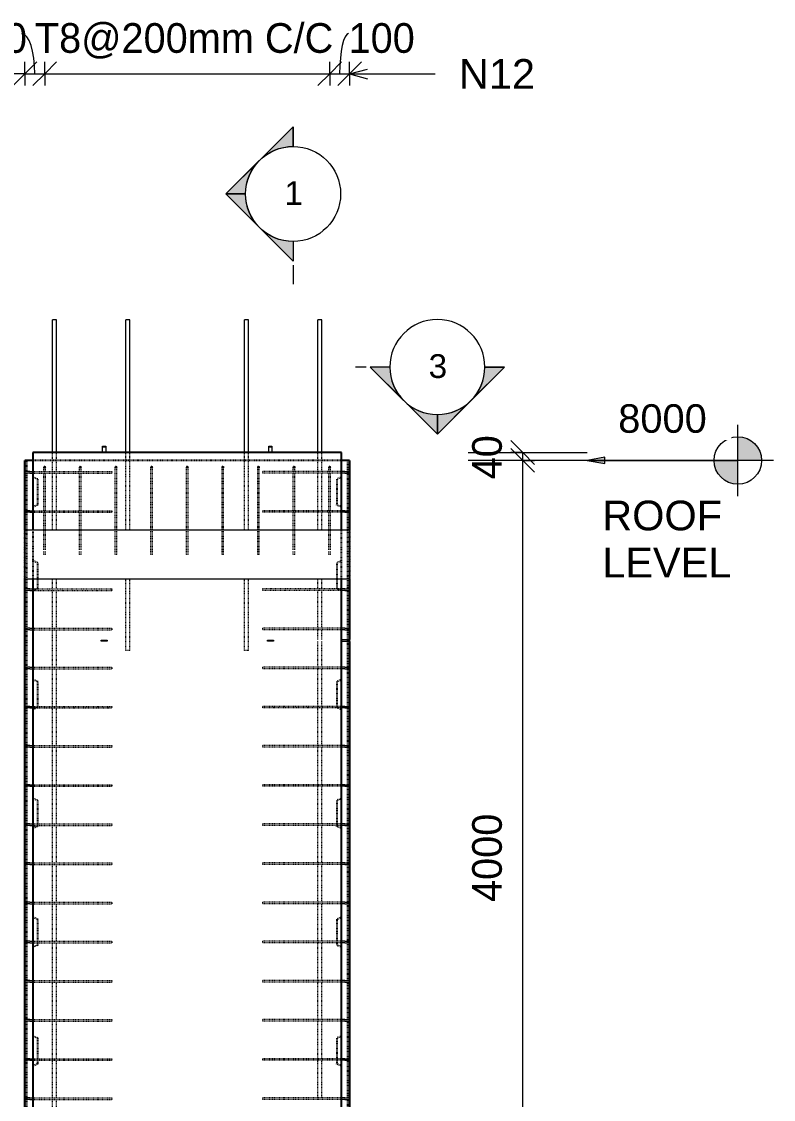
# Model space of a CAD drawing. Header units: millimetres. Extents: x -11071 to 5500, y -2575 to 13230.
# Drawn here: x -5062 to -1264, y 4433 to 9876 of the extents above; entities that cross this region are included whole.
import ezdxf

# ---------------------------------------------------------------- set-up
doc = ezdxf.new("R2010")
doc.units = ezdxf.units.MM
doc.linetypes.add('Dash', pattern=[6.36, 3.18, -3.18])
doc.linetypes.add('Overhead', pattern=[3.97, 2.38, -1.59])
for name, color, linetype, lineweight in [('A-ANNO-DIMS', 211, 'Continuous', 9), ('A-ANNO-DIMS-60', 211, 'Continuous', 9), ('A-DETL-MBND', 5, 'Continuous', 18), ('A-FLOR-OVHD', 1, 'Overhead', 18), ('A-GENM', 13, 'Continuous', 18), ('A-WALL', 113, 'Continuous', 25), ('A-WALL-HDLN', 110, 'Dash', 25), ('G-ANNO-DIMS', 111, 'Continuous', 9), ('G-ANNO-SYMB', 111, 'Continuous', 9), ('G-ANNO-TEXT', 231, 'Continuous', 9), ('S-BEAM', 12, 'Continuous', 18), ('S-RBAR', 171, 'Continuous', 18)]:
    doc.layers.add(name, color=color, linetype=linetype, lineweight=lineweight)
doc.styles.add('Arial', font='arial.ttf', dxfattribs={"height": 120})
doc.styles.add('Arial_1', font='arial.ttf', dxfattribs={"height": 150})
doc.styles.add('Arial_2', font='arial.ttf', dxfattribs={"height": 144})
doc.styles.add('Nirmala UI Semilight', font='NirmalaS.ttf', dxfattribs={"height": 150})
doc.dimstyles.new('Arrow_Filled_-_2_5_NI_UI_1', dxfattribs={"dimscale": 304.8, "dimtxt": 157.104592, "dimasz": 0.393701, "dimexe": 0.19685, "dimexo": 0.0625, "dimgap": 0.19685, "dimtad": 1, "dimdec": 0, "dimzin": 0, "dimdsep": 46, "dimtxsty": 'Nirmala UI Semilight', "dimblk1": 'OBLIQUE', "dimblk2": 'OBLIQUE', "dimsah": 1, "dimcen": 0.09, "dimazin": 0, "dimtfac": 1, "dimtdec": 4, "dimtix": 1, "dimtmove": 0, "dimatfit": 3, "dimfxl": 0.19685, "dimfxlon": 1, "dimtvp": 1, "dimtolj": 1, "dimtzin": 0, "dimarcsym": 2})
doc.dimstyles.new('Arrow_Filled_-_2_5_NI_UI_2', dxfattribs={"dimscale": 304.8, "dimtxt": 157.104592, "dimasz": 0.393701, "dimexe": 0.19685, "dimexo": 0.0625, "dimgap": 0.19685, "dimtad": 1, "dimdec": 0, "dimzin": 0, "dimdsep": 46, "dimtxsty": 'Nirmala UI Semilight', "dimblk1": 'OBLIQUE', "dimblk2": 'OBLIQUE', "dimsah": 1, "dimcen": 0.09, "dimazin": 0, "dimtfac": 1, "dimtdec": 4, "dimtix": 1, "dimtmove": 1, "dimatfit": 3, "dimfxl": 0.19685, "dimfxlon": 1, "dimtvp": 1, "dimtolj": 1, "dimtzin": 0, "dimarcsym": 2})

# ---------------------------------------------------------------- blocks, each defined once
blk = doc.blocks.new('RR spread anchor face based - RR-SA-7_5-260-1726841-Elevation Front')
at = {"layer": 'A-GENM'}
for p, q in [((-4653.4, 7727.8), (-4653.4, 7732.8)), ((-4653.4, 7732.8), (-4637.4, 7732.8)), ((-4637.4, 7732.8), (-4637.4, 7727.8)), ((-4653.4, 7700), (-4653.4, 7727.8)), ((-4637.4, 7727.8), (-4653.4, 7727.8)), ((-4637.4, 7727.8), (-4637.4, 7700))]:
    blk.add_line(p, q, dxfattribs=at)
blk = doc.blocks.new('RR spread anchor face based - RR-SA-2_5-200-1726821-Elevation Front')
at = {"layer": 'A-GENM'}
for p, q in [((-3445.4, 6755), (-3410.4, 6755)), ((-3410.4, 6755), (-3405.4, 6755)), ((-3410.4, 6745), (-3410.4, 6755)), ((-3405.4, 6755), (-3405.4, 6745)), ((-3410.4, 6745), (-3445.4, 6745)), ((-3405.4, 6745), (-3410.4, 6745))]:
    blk.add_line(p, q, dxfattribs=at)
blk = doc.blocks.new('RR spread anchor face based - RR-SA-1_4-160-1726851-Elevation Front')
at = {"layer": 'A-GENM'}
for p, q in [((-4660.4, 6753), (-4657.9, 6753)), ((-4660.4, 6747), (-4660.4, 6753)), ((-4657.9, 6753), (-4632.9, 6753)), ((-4657.9, 6753), (-4657.9, 6747)), ((-4632.9, 6753), (-4630.4, 6753)), ((-4632.9, 6753), (-4632.9, 6747)), ((-4630.4, 6753), (-4630.4, 6747)), ((-4657.9, 6747), (-4660.4, 6747)), ((-4632.9, 6747), (-4657.9, 6747)), ((-4630.4, 6747), (-4632.9, 6747))]:
    blk.add_line(p, q, dxfattribs=at)
blk = doc.blocks.new('Detail View - M_Section Head - Filled SHOP DWG-1002450-Elevation Front')
at = {"layer": 'G-ANNO-SYMB'}
h = blk.add_hatch(color=256, dxfattribs=at)
edge = h.paths.add_edge_path()
edge.add_line((-3301.2, -388.3), (-3201.8, -388.3))
edge.add_arc((-2961.8, -388.3), 240, 180, 225)
edge.add_line((-3131.5, -558), (-3301.2, -388.3))
h = blk.add_hatch(color=256, dxfattribs=at)
edge = h.paths.add_edge_path()
edge.add_line((-2622.4, -388.3), (-2792.1, -558))
edge.add_arc((-2961.8, -388.3), 240, 315, 360)
edge.add_line((-2721.8, -388.3), (-2622.4, -388.3))
h = blk.add_hatch(color=256, dxfattribs=at)
edge = h.paths.add_edge_path()
edge.add_line((-2961.8, -727.7), (-3131.5, -558))
edge.add_arc((-2961.8, -388.3), 240, 225, 270)
edge.add_line((-2961.8, -628.3), (-2961.8, -727.7))
h = blk.add_hatch(color=256, dxfattribs=at)
edge = h.paths.add_edge_path()
edge.add_line((-2961.8, -727.7), (-2961.8, -628.3))
edge.add_arc((-2961.8, -388.3), 240, 270, 315)
edge.add_line((-2792.1, -558), (-2961.8, -727.7))
for p, q in [((-2961.8, -727.7), (-3301.2, -388.3)), ((-3201.8, -388.3), (-3301.2, -388.3)), ((-3301.2, -388.3), (-3131.5, -558)), ((-3201.8, -388.3), (-3301.2, -388.3)), ((-2961.8, -727.7), (-2622.4, -388.3)), ((-2792.1, -558), (-2622.4, -388.3)), ((-2721.8, -388.3), (-2622.4, -388.3)), ((-2622.4, -388.3), (-2721.8, -388.3)), ((-3131.5, -558), (-2961.8, -727.7)), ((-2961.8, -727.7), (-2792.1, -558)), ((-2961.8, -628.3), (-2961.8, -727.7)), ((-2961.8, -727.7), (-2961.8, -628.3))]:
    blk.add_line(p, q, dxfattribs=at)
for start, end in [(360, 180), (180, 360), (180, 225), (315, 0), (225, 270), (270, 315)]:
    blk.add_arc((-2961.8, -388.3), 240, start, end, dxfattribs=at)
blk = doc.blocks.new('DIMBLOCK9-Elevation Front')
at = {"layer": 'A-ANNO-DIMS-60'}
for p, q in [((-5045.4, 9612.5), (-4985.4, 9672.5)), ((-5045.4, 9612.5), (-5045.4, 9672.5)), ((-4945.4, 9612.5), (-4885.4, 9672.5)), ((-4945.4, 9612.5), (-4945.4, 9672.5)), ((-5045.4, 9612.5), (-5105.4, 9552.5)), ((-5045.4, 9612.5), (-4945.4, 9612.5)), ((-5045.4, 9612.5), (-5045.4, 9552.5)), ((-4945.4, 9612.5), (-5005.4, 9552.5)), ((-4945.4, 9612.5), (-4945.4, 9552.5))]:
    blk.add_line(p, q, dxfattribs=at)
blk.add_ellipse((-5060.8, 9612.5), major_axis=(0, 202.8), ratio=0.322442, start_param=4.712389, end_param=6.283185, dxfattribs=at)
at = {"layer": 'A-ANNO-DIMS-60', "color": 0, "insert": (-5369.3, 9868.2), "char_height": 150, "width": 370.196, "attachment_point": 1, "line_spacing_factor": 1.142579, "style": 'Nirmala UI Semilight'}
blk.add_mtext('100', dxfattribs=at)
blk = doc.blocks.new('_Oblique')
at = {"color": 0, "linetype": 'ByBlock', "lineweight": -2}
blk.add_line((-0.5, -0.5), (0.5, 0.5), dxfattribs=at)
blk = doc.blocks.new('DIMBLOCK10-Elevation Front')
at = {"layer": 'A-ANNO-DIMS-60'}
for p, q in [((-4945.4, 9612.5), (-4885.4, 9672.5)), ((-4945.4, 9612.5), (-4945.4, 9672.5)), ((-3505.4, 9612.5), (-3445.4, 9672.5)), ((-3505.4, 9612.5), (-3505.4, 9672.5)), ((-4945.4, 9612.5), (-5005.4, 9552.5)), ((-4945.4, 9612.5), (-3505.4, 9612.5)), ((-4945.4, 9612.5), (-4945.4, 9552.5)), ((-3505.4, 9612.5), (-3565.4, 9552.5)), ((-3505.4, 9612.5), (-3505.4, 9552.5))]:
    blk.add_line(p, q, dxfattribs=at)
at = {"layer": 'A-ANNO-DIMS-60', "color": 0, "insert": (-4995.2, 9868.2), "char_height": 150, "width": 1847.55, "attachment_point": 1, "line_spacing_factor": 1.142579, "style": 'Nirmala UI Semilight'}
blk.add_mtext('T8@200mm C/C', dxfattribs=at)
blk = doc.blocks.new('DIMBLOCK11-Elevation Front')
at = {"layer": 'A-ANNO-DIMS-60'}
for p, q in [((-3505.4, 9612.5), (-3445.4, 9672.5)), ((-3505.4, 9612.5), (-3505.4, 9672.5)), ((-3405.4, 9612.5), (-3345.4, 9672.5)), ((-3405.4, 9612.5), (-3405.4, 9672.5)), ((-3505.4, 9612.5), (-3565.4, 9552.5)), ((-3505.4, 9612.5), (-3405.4, 9612.5)), ((-3505.4, 9612.5), (-3505.4, 9552.5)), ((-3405.4, 9612.5), (-3465.4, 9552.5)), ((-3405.4, 9612.5), (-3405.4, 9552.5))]:
    blk.add_line(p, q, dxfattribs=at)
blk.add_ellipse((-3410.4, 9612.5), major_axis=(0, 202.8), ratio=0.222107, start_param=0, end_param=1.570796, dxfattribs=at)
at = {"layer": 'A-ANNO-DIMS-60', "color": 0, "insert": (-3410.4, 9868.2), "char_height": 150, "width": 370.196, "attachment_point": 1, "line_spacing_factor": 1.142579, "style": 'Nirmala UI Semilight'}
blk.add_mtext('100', dxfattribs=at)
blk = doc.blocks.new('DIMBLOCK80-Elevation Front')
at = {"layer": 'A-ANNO-DIMS-60'}
for p, q in [((-2530.4, 7660), (-2590.4, 7720)), ((-2530.4, 7660), (-2590.4, 7660)), ((-2530.4, 3660), (-2530.4, 7660)), ((-2530.4, 7660), (-2470.4, 7600)), ((-2530.4, 7660), (-2470.4, 7660)), ((-2530.4, 3660), (-2590.4, 3720)), ((-2530.4, 3660), (-2590.4, 3660)), ((-2530.4, 3660), (-2470.4, 3600)), ((-2530.4, 3660), (-2470.4, 3660))]:
    blk.add_line(p, q, dxfattribs=at)
at = {"layer": 'A-ANNO-DIMS-60', "color": 0, "insert": (-2786.1, 5430.1), "char_height": 150, "width": 551.866, "attachment_point": 1, "rotation": 90, "line_spacing_factor": 1.142579, "style": 'Nirmala UI Semilight'}
blk.add_mtext('4000', dxfattribs=at)
blk = doc.blocks.new('DIMBLOCK81-Elevation Front')
at = {"layer": 'A-ANNO-DIMS-60'}
for p, q in [((-2530.4, 7700), (-2590.4, 7760)), ((-2530.4, 7660), (-2590.4, 7720)), ((-2530.4, 7700), (-2590.4, 7700)), ((-2530.4, 7660), (-2530.4, 7700)), ((-2530.4, 7700), (-2470.4, 7640)), ((-2530.4, 7700), (-2470.4, 7700)), ((-2530.4, 7660), (-2590.4, 7660)), ((-2530.4, 7660), (-2470.4, 7600)), ((-2530.4, 7660), (-2470.4, 7660))]:
    blk.add_line(p, q, dxfattribs=at)
at = {"layer": 'A-ANNO-DIMS-60', "color": 0, "insert": (-2786.1, 7564.3), "char_height": 150, "width": 277.647, "attachment_point": 1, "rotation": 90, "line_spacing_factor": 1.142579, "style": 'Nirmala UI Semilight'}
blk.add_mtext('40', dxfattribs=at)
blk = doc.blocks.new('Spot Elevations - M_Spot Elevation - Target Filled-10609-Elevation Front')
at = {"layer": 'G-ANNO-DIMS'}
h = blk.add_hatch(color=256, dxfattribs=at)
edge = h.paths.add_edge_path()
edge.add_line((-1443.8, 7660), (-1323.8, 7660))
edge.add_arc((-1443.8, 7660), 120, 0, 90)
edge.add_line((-1443.8, 7780), (-1443.8, 7660))
h = blk.add_hatch(color=256, dxfattribs=at)
edge = h.paths.add_edge_path()
edge.add_line((-1443.8, 7660), (-1563.8, 7660))
edge.add_arc((-1443.8, 7660), 120, 180, 270)
edge.add_line((-1443.8, 7540), (-1443.8, 7660))
for p, q in [((-1443.8, 7480), (-1443.8, 7840)), ((-1263.8, 7660), (-2283.8, 7660))]:
    blk.add_line(p, q, dxfattribs=at)
blk.add_circle((-1443.8, 7660), 120, dxfattribs=at)

msp = doc.modelspace()

# ---------------------------------------------------------------- hatches: boundary and pattern name
at = {"layer": 'G-ANNO-DIMS'}
msp.add_hatch(color=256, dxfattribs=at).paths.add_polyline_path([(-2205.4, 7660), (-2115.4, 7644.1), (-2115.4, 7675.9)])
at = {"layer": 'S-RBAR'}
for points in [[(-4945.4, 7622), (-4941.4, 7626), (-4945.4, 7630), (-4949.4, 7626)], [(-4765.4, 7622), (-4761.4, 7626), (-4765.4, 7630), (-4769.4, 7626)], [(-4585.4, 7622), (-4581.4, 7626), (-4585.4, 7630), (-4589.4, 7626)], [(-4405.4, 7622), (-4401.4, 7626), (-4405.4, 7630), (-4409.4, 7626)], [(-4225.4, 7622), (-4221.4, 7626), (-4225.4, 7630), (-4229.4, 7626)], [(-4045.4, 7622), (-4041.4, 7626), (-4045.4, 7630), (-4049.4, 7626)], [(-3865.4, 7622), (-3861.4, 7626), (-3865.4, 7630), (-3869.4, 7626)], [(-3685.4, 7622), (-3681.4, 7626), (-3685.4, 7630), (-3689.4, 7626)], [(-3505.4, 7622), (-3501.4, 7626), (-3505.4, 7630), (-3509.4, 7626)]]:
    msp.add_hatch(color=256, dxfattribs=at).paths.add_polyline_path(points)
h = msp.add_hatch(color=256, dxfattribs=at)
edge = h.paths.add_edge_path()
edge.add_arc((-4945.4, 7626), 4, 0, 360)
h = msp.add_hatch(color=256, dxfattribs=at)
edge = h.paths.add_edge_path()
edge.add_arc((-4765.4, 7626), 4, 0, 360)
h = msp.add_hatch(color=256, dxfattribs=at)
edge = h.paths.add_edge_path()
edge.add_arc((-4585.4, 7626), 4, 0, 360)
h = msp.add_hatch(color=256, dxfattribs=at)
edge = h.paths.add_edge_path()
edge.add_arc((-4405.4, 7626), 4, 0, 360)
h = msp.add_hatch(color=256, dxfattribs=at)
edge = h.paths.add_edge_path()
edge.add_arc((-4225.4, 7626), 4, 0, 360)
h = msp.add_hatch(color=256, dxfattribs=at)
edge = h.paths.add_edge_path()
edge.add_arc((-4045.4, 7626), 4, 0, 360)
h = msp.add_hatch(color=256, dxfattribs=at)
edge = h.paths.add_edge_path()
edge.add_arc((-3865.4, 7626), 4, 0, 360)
h = msp.add_hatch(color=256, dxfattribs=at)
edge = h.paths.add_edge_path()
edge.add_arc((-3685.4, 7626), 4, 0, 360)
h = msp.add_hatch(color=256, dxfattribs=at)
edge = h.paths.add_edge_path()
edge.add_arc((-3505.4, 7626), 4, 0, 360)

# ---------------------------------------------------------------- linework, layer by layer
at = {"layer": 'A-DETL-MBND'}
msp.add_line((-5045.4, 9612.5), (-6013.4, 9612.5), dxfattribs=at)
at = {"layer": 'A-FLOR-OVHD'}
for p, q in [((-2805.4, 7700), (-2205.4, 7700)), ((-2205.4, 7660), (-2805.4, 7660))]:
    msp.add_line(p, q, dxfattribs=at)
at = {"layer": 'A-WALL'}
for p, q in [((-5005.4, 7700), (-5005.4, 7310)), ((-3445.4, 7700), (-5005.4, 7700)), ((-3445.4, 7310), (-3445.4, 7700)), ((-5045.4, 7600.4), (-5045.4, 7660)), ((-5005.4, 7660), (-5045.4, 7660)), ((-3405.4, 7660), (-3445.4, 7660)), ((-3405.4, 7660), (-3405.4, 7600.4)), ((-5045.4, 7402.7), (-5045.4, 7599.6)), ((-3405.4, 7599.6), (-3405.4, 7402.7)), ((-5045.4, 7310), (-5045.4, 7402)), ((-3405.4, 7402), (-3405.4, 7310)), ((-5045.4, 7007.4), (-5045.4, 7060)), ((-5005.4, 7060), (-5005.4, -1395)), ((-3445.4, -1395), (-3445.4, 7060)), ((-3405.4, 7060), (-3405.4, 7007.4)), ((-5045.4, 6809.7), (-5045.4, 7006.6)), ((-3405.4, 7006.6), (-3405.4, 6809.7)), ((-5045.4, 6612), (-5045.4, 6809)), ((-3405.4, 6809), (-3405.4, 6755)), ((-3405.4, 6745), (-3405.4, 6612)), ((-5045.4, 6414.4), (-5045.4, 6611.3)), ((-3405.4, 6611.3), (-3405.4, 6414.4)), ((-5045.4, 6216.7), (-5045.4, 6413.6)), ((-3405.4, 6413.6), (-3405.4, 6216.7)), ((-5045.4, 6019), (-5045.4, 6216)), ((-3405.4, 6216), (-3405.4, 6019)), ((-5045.4, 5821.4), (-5045.4, 6018.3)), ((-3405.4, 6018.3), (-3405.4, 5821.4)), ((-5045.4, 5623.7), (-5045.4, 5820.6)), ((-3405.4, 5820.6), (-3405.4, 5623.7)), ((-5045.4, 5426), (-5045.4, 5623)), ((-3405.4, 5623), (-3405.4, 5426)), ((-5045.4, 5228.4), (-5045.4, 5425.3)), ((-3405.4, 5425.3), (-3405.4, 5228.4)), ((-5045.4, 5030.7), (-5045.4, 5227.6)), ((-3405.4, 5227.6), (-3405.4, 5030.7)), ((-5045.4, 4833), (-5045.4, 5030)), ((-3405.4, 5030), (-3405.4, 4833)), ((-5045.4, 4635.4), (-5045.4, 4832.3)), ((-3405.4, 4832.3), (-3405.4, 4635.4)), ((-5045.4, 4437.7), (-5045.4, 4634.6)), ((-3405.4, 4634.6), (-3405.4, 4437.7)), ((-5045.4, 4240), (-5045.4, 4437)), ((-3405.4, 4437), (-3405.4, 4240))]:
    msp.add_line(p, q, dxfattribs=at)
at = {"layer": 'A-WALL-HDLN'}
for p, q in [((-5035.4, 3690.4), (-5035.4, 7660)), ((-3445.4, 7660), (-5005.4, 7660)), ((-3415.4, 7660), (-3415.4, 3690.4)), ((-4980.4, 7565), (-5005.4, 7575)), ((-3445.4, 7575), (-3470.4, 7565)), ((-4980.4, 7435), (-4980.4, 7565)), ((-3470.4, 7565), (-3470.4, 7435)), ((-4980.4, 7435), (-5005.4, 7425)), ((-3445.4, 7425), (-3470.4, 7435)), ((-5045.4, 7060), (-5045.4, 7310)), ((-5005.4, 7310), (-5005.4, 7060)), ((-3445.4, 7060), (-3445.4, 7310)), ((-3405.4, 7310), (-3405.4, 7060)), ((-4980.4, 7142.5), (-5005.4, 7152.5)), ((-4980.4, 7012.5), (-4980.4, 7142.5)), ((-3445.4, 7152.5), (-3470.4, 7142.5)), ((-3470.4, 7142.5), (-3470.4, 7012.5)), ((-4980.4, 7012.5), (-5005.4, 7002.5)), ((-3445.4, 7002.5), (-3470.4, 7012.5)), ((-4980.4, 6542.5), (-5005.4, 6552.5)), ((-4980.4, 6412.5), (-4980.4, 6542.5)), ((-3445.4, 6552.5), (-3470.4, 6542.5)), ((-3470.4, 6542.5), (-3470.4, 6412.5)), ((-4980.4, 6412.5), (-5005.4, 6402.5)), ((-3445.4, 6402.5), (-3470.4, 6412.5)), ((-4980.4, 5942.5), (-5005.4, 5952.5)), ((-4980.4, 5812.5), (-4980.4, 5942.5)), ((-3445.4, 5952.5), (-3470.4, 5942.5)), ((-3470.4, 5942.5), (-3470.4, 5812.5)), ((-4980.4, 5812.5), (-5005.4, 5802.5)), ((-3445.4, 5802.5), (-3470.4, 5812.5)), ((-4980.4, 5342.5), (-5005.4, 5352.5)), ((-4980.4, 5212.5), (-4980.4, 5342.5)), ((-3445.4, 5352.5), (-3470.4, 5342.5)), ((-3470.4, 5342.5), (-3470.4, 5212.5)), ((-4980.4, 5212.5), (-5005.4, 5202.5)), ((-3445.4, 5202.5), (-3470.4, 5212.5)), ((-4980.4, 4742.5), (-5005.4, 4752.5)), ((-4980.4, 4612.5), (-4980.4, 4742.5)), ((-3445.4, 4752.5), (-3470.4, 4742.5)), ((-3470.4, 4742.5), (-3470.4, 4612.5)), ((-4980.4, 4612.5), (-5005.4, 4602.5)), ((-3445.4, 4602.5), (-3470.4, 4612.5))]:
    msp.add_line(p, q, dxfattribs=at)
at = {"layer": 'G-ANNO-DIMS'}
for p, q in [((-2115.4, 7675.9), (-2205.4, 7660)), ((-2115.4, 7644.1), (-2115.4, 7675.9)), ((-2205.4, 7660), (-2115.4, 7644.1)), ((-2205.4, 7660), (-1823.8, 7660)), ((-1823.8, 7660), (-1443.8, 7660))]:
    msp.add_line(p, q, dxfattribs=at)
at = {"layer": 'G-ANNO-SYMB'}
for p, q in [((-3690.5, 8645.6), (-3690.5, 8550.4)), ((-3321.8, 8131.7), (-3375.6, 8131.7))]:
    msp.add_line(p, q, dxfattribs=at)
at = {"layer": 'G-ANNO-TEXT', "color": 7}
for q in [(-3315.4, 9635.7), (-3315.4, 9587.5), (-2972.8, 9611.6)]:
    msp.add_line((-3405.4, 9611.6), q, dxfattribs=at)
at = {"layer": 'S-BEAM'}
for p, q in [((-5045.5, 7060), (-5045.5, 7310)), ((-5045.5, 7310), (-3405.3, 7310)), ((-3405.3, 7310), (-3405.3, 7060)), ((-3405.3, 7060), (-5045.5, 7060))]:
    msp.add_line(p, q, dxfattribs=at)
at = {"layer": 'S-RBAR'}
for p, q in [((-4885.4, 8370), (-4905.4, 8370)), ((-4905.4, 7700), (-4905.4, 8370)), ((-4885.4, 7700), (-4885.4, 8370)), ((-4515.4, 8370), (-4535.4, 8370)), ((-4535.4, 7700), (-4535.4, 8370)), ((-4515.4, 7700), (-4515.4, 8370)), ((-3915.4, 8370), (-3935.4, 8370)), ((-3935.4, 7700), (-3935.4, 8370)), ((-3915.4, 7700), (-3915.4, 8370)), ((-3545.4, 8370), (-3565.4, 8370)), ((-3565.4, 7700), (-3565.4, 8370)), ((-3545.4, 7700), (-3545.4, 8370)), ((-4945.4, 7630), (-4949.4, 7626)), ((-4949.4, 7626), (-4945.4, 7622)), ((-4941.4, 7626), (-4945.4, 7630)), ((-4945.4, 7622), (-4941.4, 7626)), ((-4765.4, 7630), (-4769.4, 7626)), ((-4769.4, 7626), (-4765.4, 7622)), ((-4761.4, 7626), (-4765.4, 7630)), ((-4765.4, 7622), (-4761.4, 7626)), ((-4585.4, 7630), (-4589.4, 7626)), ((-4589.4, 7626), (-4585.4, 7622)), ((-4581.4, 7626), (-4585.4, 7630)), ((-4585.4, 7622), (-4581.4, 7626)), ((-4405.4, 7630), (-4409.4, 7626)), ((-4409.4, 7626), (-4405.4, 7622)), ((-4401.4, 7626), (-4405.4, 7630)), ((-4405.4, 7622), (-4401.4, 7626)), ((-4225.4, 7630), (-4229.4, 7626)), ((-4229.4, 7626), (-4225.4, 7622)), ((-4221.4, 7626), (-4225.4, 7630)), ((-4225.4, 7622), (-4221.4, 7626)), ((-4045.4, 7630), (-4049.4, 7626)), ((-4049.4, 7626), (-4045.4, 7622)), ((-4041.4, 7626), (-4045.4, 7630)), ((-4045.4, 7622), (-4041.4, 7626)), ((-3865.4, 7630), (-3869.4, 7626)), ((-3869.4, 7626), (-3865.4, 7622)), ((-3861.4, 7626), (-3865.4, 7630)), ((-3865.4, 7622), (-3861.4, 7626)), ((-3685.4, 7630), (-3689.4, 7626)), ((-3689.4, 7626), (-3685.4, 7622)), ((-3681.4, 7626), (-3685.4, 7630)), ((-3685.4, 7622), (-3681.4, 7626)), ((-3505.4, 7630), (-3509.4, 7626)), ((-3509.4, 7626), (-3505.4, 7622)), ((-3501.4, 7626), (-3505.4, 7630)), ((-3505.4, 7622), (-3501.4, 7626)), ((-5021.4, 7604), (-5041.4, 7604)), ((-5021.4, 7596), (-5041.4, 7596)), ((-5021.4, 7604), (-5005.4, 7604)), ((-5021.4, 7596), (-5005.4, 7596)), ((-3429.4, 7604), (-3445.4, 7604)), ((-3429.4, 7596), (-3445.4, 7596)), ((-3429.4, 7604), (-3409.4, 7604)), ((-3429.4, 7596), (-3409.4, 7596)), ((-5021.4, 7406.3), (-5041.4, 7406.3)), ((-5021.4, 7406.3), (-5005.4, 7406.3)), ((-3429.4, 7406.3), (-3445.4, 7406.3)), ((-3429.4, 7406.3), (-3409.4, 7406.3)), ((-5021.4, 7398.3), (-5041.4, 7398.3)), ((-5021.4, 7398.3), (-5005.4, 7398.3)), ((-3429.4, 7398.3), (-3445.4, 7398.3)), ((-3429.4, 7398.3), (-3409.4, 7398.3)), ((-5021.4, 7011), (-5041.4, 7011)), ((-5021.4, 7003), (-5041.4, 7003)), ((-5021.4, 7011), (-5005.4, 7011)), ((-5021.4, 7003), (-5005.4, 7003)), ((-3429.4, 7011), (-3445.4, 7011)), ((-3429.4, 7003), (-3445.4, 7003)), ((-3429.4, 7011), (-3409.4, 7011)), ((-3429.4, 7003), (-3409.4, 7003)), ((-5021.4, 6813.3), (-5041.4, 6813.3)), ((-5021.4, 6805.3), (-5041.4, 6805.3)), ((-5021.4, 6813.3), (-5005.4, 6813.3)), ((-5021.4, 6805.3), (-5005.4, 6805.3)), ((-3429.4, 6813.3), (-3445.4, 6813.3)), ((-3429.4, 6805.3), (-3445.4, 6805.3)), ((-3429.4, 6813.3), (-3409.4, 6813.3)), ((-3429.4, 6805.3), (-3409.4, 6805.3)), ((-5021.4, 6615.7), (-5041.4, 6615.7)), ((-5021.4, 6607.7), (-5041.4, 6607.7)), ((-5021.4, 6615.7), (-5005.4, 6615.7)), ((-5021.4, 6607.7), (-5005.4, 6607.7)), ((-3429.4, 6615.7), (-3445.4, 6615.7)), ((-3429.4, 6607.7), (-3445.4, 6607.7)), ((-3429.4, 6615.7), (-3409.4, 6615.7)), ((-3429.4, 6607.7), (-3409.4, 6607.7)), ((-5021.4, 6418), (-5041.4, 6418)), ((-5021.4, 6410), (-5041.4, 6410)), ((-5021.4, 6418), (-5005.4, 6418)), ((-5021.4, 6410), (-5005.4, 6410)), ((-3429.4, 6418), (-3445.4, 6418)), ((-3429.4, 6410), (-3445.4, 6410)), ((-3429.4, 6418), (-3409.4, 6418)), ((-3429.4, 6410), (-3409.4, 6410)), ((-5021.4, 6220.3), (-5041.4, 6220.3)), ((-5021.4, 6212.3), (-5041.4, 6212.3)), ((-5021.4, 6220.3), (-5005.4, 6220.3)), ((-5021.4, 6212.3), (-5005.4, 6212.3)), ((-3429.4, 6220.3), (-3445.4, 6220.3)), ((-3429.4, 6212.3), (-3445.4, 6212.3)), ((-3429.4, 6220.3), (-3409.4, 6220.3)), ((-3429.4, 6212.3), (-3409.4, 6212.3)), ((-5021.4, 6022.7), (-5041.4, 6022.7)), ((-5021.4, 6014.7), (-5041.4, 6014.7)), ((-5021.4, 6022.7), (-5005.4, 6022.7)), ((-5021.4, 6014.7), (-5005.4, 6014.7)), ((-3429.4, 6022.7), (-3445.4, 6022.7)), ((-3429.4, 6014.7), (-3445.4, 6014.7)), ((-3429.4, 6022.7), (-3409.4, 6022.7)), ((-3429.4, 6014.7), (-3409.4, 6014.7)), ((-5021.4, 5825), (-5041.4, 5825)), ((-5021.4, 5825), (-5005.4, 5825)), ((-3429.4, 5825), (-3445.4, 5825)), ((-3429.4, 5825), (-3409.4, 5825)), ((-5021.4, 5817), (-5041.4, 5817)), ((-5021.4, 5817), (-5005.4, 5817)), ((-3429.4, 5817), (-3445.4, 5817)), ((-3429.4, 5817), (-3409.4, 5817)), ((-5021.4, 5627.3), (-5041.4, 5627.3)), ((-5021.4, 5619.3), (-5041.4, 5619.3)), ((-5021.4, 5627.3), (-5005.4, 5627.3)), ((-5021.4, 5619.3), (-5005.4, 5619.3)), ((-3429.4, 5627.3), (-3445.4, 5627.3)), ((-3429.4, 5619.3), (-3445.4, 5619.3)), ((-3429.4, 5627.3), (-3409.4, 5627.3)), ((-3429.4, 5619.3), (-3409.4, 5619.3)), ((-5021.4, 5429.7), (-5041.4, 5429.7)), ((-5021.4, 5421.7), (-5041.4, 5421.7)), ((-5021.4, 5429.7), (-5005.4, 5429.7)), ((-5021.4, 5421.7), (-5005.4, 5421.7)), ((-3429.4, 5429.7), (-3445.4, 5429.7)), ((-3429.4, 5421.7), (-3445.4, 5421.7)), ((-3429.4, 5429.7), (-3409.4, 5429.7)), ((-3429.4, 5421.7), (-3409.4, 5421.7)), ((-5021.4, 5232), (-5041.4, 5232)), ((-5021.4, 5232), (-5005.4, 5232)), ((-3429.4, 5232), (-3445.4, 5232)), ((-3429.4, 5232), (-3409.4, 5232)), ((-5021.4, 5224), (-5041.4, 5224)), ((-5021.4, 5224), (-5005.4, 5224)), ((-3429.4, 5224), (-3445.4, 5224)), ((-3429.4, 5224), (-3409.4, 5224)), ((-5021.4, 5034.3), (-5041.4, 5034.3)), ((-5021.4, 5026.3), (-5041.4, 5026.3)), ((-5021.4, 5034.3), (-5005.4, 5034.3)), ((-5021.4, 5026.3), (-5005.4, 5026.3)), ((-3429.4, 5034.3), (-3445.4, 5034.3)), ((-3429.4, 5026.3), (-3445.4, 5026.3)), ((-3429.4, 5034.3), (-3409.4, 5034.3)), ((-3429.4, 5026.3), (-3409.4, 5026.3)), ((-5021.4, 4836.7), (-5041.4, 4836.7)), ((-5021.4, 4828.7), (-5041.4, 4828.7)), ((-5021.4, 4836.7), (-5005.4, 4836.7)), ((-5021.4, 4828.7), (-5005.4, 4828.7)), ((-3429.4, 4836.7), (-3445.4, 4836.7)), ((-3429.4, 4828.7), (-3445.4, 4828.7)), ((-3429.4, 4836.7), (-3409.4, 4836.7)), ((-3429.4, 4828.7), (-3409.4, 4828.7)), ((-5021.4, 4639), (-5041.4, 4639)), ((-5021.4, 4631), (-5041.4, 4631)), ((-5021.4, 4639), (-5005.4, 4639)), ((-5021.4, 4631), (-5005.4, 4631)), ((-3429.4, 4639), (-3445.4, 4639)), ((-3429.4, 4631), (-3445.4, 4631)), ((-3429.4, 4639), (-3409.4, 4639)), ((-3429.4, 4631), (-3409.4, 4631)), ((-5021.4, 4441.3), (-5041.4, 4441.3)), ((-5021.4, 4433.3), (-5041.4, 4433.3)), ((-5021.4, 4441.3), (-5005.4, 4441.3)), ((-5021.4, 4433.3), (-5005.4, 4433.3)), ((-3429.4, 4441.3), (-3445.4, 4441.3)), ((-3429.4, 4433.3), (-3445.4, 4433.3)), ((-3429.4, 4441.3), (-3409.4, 4441.3)), ((-3429.4, 4433.3), (-3409.4, 4433.3))]:
    msp.add_line(p, q, dxfattribs=at)
at = {"layer": 'S-RBAR', "linetype": 'Dash'}
for p, q in [((-4905.4, 7604), (-4905.4, 7700)), ((-4885.4, 7604), (-4885.4, 7700)), ((-4535.4, 7310), (-4535.4, 7700)), ((-4515.4, 7310), (-4515.4, 7700)), ((-3935.4, 7310), (-3935.4, 7700)), ((-3915.4, 7310), (-3915.4, 7700)), ((-3565.4, 7604), (-3565.4, 7700)), ((-3545.4, 7604), (-3545.4, 7700)), ((-4949.4, 7606), (-4949.4, 7626)), ((-4941.4, 7606), (-4941.4, 7626)), ((-4769.4, 7606), (-4769.4, 7626)), ((-4761.4, 7606), (-4761.4, 7626)), ((-4589.4, 7606), (-4589.4, 7626)), ((-4581.4, 7606), (-4581.4, 7626)), ((-4409.4, 7606), (-4409.4, 7626)), ((-4401.4, 7606), (-4401.4, 7626)), ((-4229.4, 7606), (-4229.4, 7626)), ((-4221.4, 7606), (-4221.4, 7626)), ((-4049.4, 7606), (-4049.4, 7626)), ((-4041.4, 7606), (-4041.4, 7626)), ((-3869.4, 7606), (-3869.4, 7626)), ((-3861.4, 7606), (-3861.4, 7626)), ((-3689.4, 7606), (-3689.4, 7626)), ((-3681.4, 7606), (-3681.4, 7626)), ((-3509.4, 7606), (-3509.4, 7626)), ((-3501.4, 7606), (-3501.4, 7626)), ((-5005.4, 7604), (-4605.4, 7604)), ((-5005.4, 7596), (-4605.4, 7596)), ((-4949.4, 7604), (-4949.4, 7606)), ((-4949.4, 7406.3), (-4949.4, 7596)), ((-4941.4, 7604), (-4941.4, 7606)), ((-4941.4, 7406.3), (-4941.4, 7596)), ((-4905.4, 7406.3), (-4905.4, 7596)), ((-4885.4, 7406.3), (-4885.4, 7596)), ((-4769.4, 7604), (-4769.4, 7606)), ((-4769.4, 7406.3), (-4769.4, 7596)), ((-4761.4, 7604), (-4761.4, 7606)), ((-4761.4, 7406.3), (-4761.4, 7596)), ((-4605.4, 7596), (-4605.4, 7604)), ((-4589.4, 7185.6), (-4589.4, 7606)), ((-4581.4, 7185.6), (-4581.4, 7606)), ((-4409.4, 7185.6), (-4409.4, 7606)), ((-4401.4, 7185.6), (-4401.4, 7606)), ((-4229.4, 7185.6), (-4229.4, 7606)), ((-4221.4, 7185.6), (-4221.4, 7606)), ((-4049.4, 7185.6), (-4049.4, 7606)), ((-4041.4, 7185.6), (-4041.4, 7606)), ((-3869.4, 7185.6), (-3869.4, 7606)), ((-3861.4, 7185.6), (-3861.4, 7606)), ((-3445.5, 7604), (-3845.4, 7604)), ((-3845.4, 7604), (-3845.4, 7596)), ((-3445.5, 7596), (-3845.4, 7596)), ((-3689.4, 7604), (-3689.4, 7606)), ((-3689.4, 7406.3), (-3689.4, 7596)), ((-3681.4, 7604), (-3681.4, 7606)), ((-3681.4, 7406.3), (-3681.4, 7596)), ((-3565.4, 7406.3), (-3565.4, 7596)), ((-3545.4, 7406.3), (-3545.4, 7596)), ((-3509.4, 7604), (-3509.4, 7606)), ((-3509.4, 7406.3), (-3509.4, 7596)), ((-3501.4, 7604), (-3501.4, 7606)), ((-3501.4, 7406.3), (-3501.4, 7596)), ((-5005.4, 7406.3), (-4605.4, 7406.3)), ((-4605.4, 7398.3), (-4605.4, 7406.3)), ((-3445.5, 7406.3), (-3845.4, 7406.3)), ((-3845.4, 7406.3), (-3845.4, 7398.3)), ((-5005.4, 7398.3), (-4605.4, 7398.3)), ((-4949.4, 7208.7), (-4949.4, 7398.3)), ((-4941.4, 7208.7), (-4941.4, 7398.3)), ((-4905.4, 7310), (-4905.4, 7398.3)), ((-4885.4, 7310), (-4885.4, 7398.3)), ((-4769.4, 7208.7), (-4769.4, 7398.3)), ((-4761.4, 7208.7), (-4761.4, 7398.3)), ((-3445.5, 7398.3), (-3845.4, 7398.3)), ((-3689.4, 7208.7), (-3689.4, 7398.3)), ((-3681.4, 7208.7), (-3681.4, 7398.3)), ((-3565.4, 7310), (-3565.4, 7398.3)), ((-3545.4, 7310), (-3545.4, 7398.3)), ((-3509.4, 7208.7), (-3509.4, 7398.3)), ((-3501.4, 7208.7), (-3501.4, 7398.3)), ((-4949.4, 7185.6), (-4949.4, 7200.7)), ((-4941.4, 7185.6), (-4949.4, 7185.6)), ((-4941.4, 7185.6), (-4941.4, 7200.7)), ((-4769.4, 7185.6), (-4769.4, 7200.7)), ((-4761.4, 7185.6), (-4769.4, 7185.6)), ((-4761.4, 7185.6), (-4761.4, 7200.7)), ((-4581.4, 7185.6), (-4589.4, 7185.6)), ((-4401.4, 7185.6), (-4409.4, 7185.6)), ((-4221.4, 7185.6), (-4229.4, 7185.6)), ((-4041.4, 7185.6), (-4049.4, 7185.6)), ((-3861.4, 7185.6), (-3869.4, 7185.6)), ((-3689.4, 7185.6), (-3689.4, 7200.7)), ((-3681.4, 7185.6), (-3689.4, 7185.6)), ((-3681.4, 7185.6), (-3681.4, 7200.7)), ((-3509.4, 7185.6), (-3509.4, 7200.7)), ((-3501.4, 7185.6), (-3509.4, 7185.6)), ((-3501.4, 7185.6), (-3501.4, 7200.7)), ((-4905.4, 7011), (-4905.4, 7060)), ((-4885.4, 7011), (-4885.4, 7060)), ((-4535.4, 6700), (-4535.4, 7060)), ((-4515.4, 6700), (-4515.4, 7060)), ((-3935.4, 6700), (-3935.4, 7060)), ((-3915.4, 6700), (-3915.4, 7060)), ((-3565.4, 7011), (-3565.4, 7060)), ((-3545.4, 7011), (-3545.4, 7060)), ((-5005.4, 7011), (-4984.3, 7011)), ((-5005.4, 7003), (-5004.3, 7003)), ((-5004.1, 7003), (-4605.4, 7003)), ((-4984.1, 7011), (-4605.4, 7011)), ((-4905.4, 6813.3), (-4905.4, 7003)), ((-4885.4, 6813.3), (-4885.4, 7003)), ((-4605.4, 7003), (-4605.4, 7011)), ((-3466.8, 7011), (-3845.4, 7011)), ((-3845.4, 7011), (-3845.4, 7003)), ((-3446.8, 7003), (-3845.4, 7003)), ((-3565.4, 6813.3), (-3565.4, 7003)), ((-3545.4, 6813.3), (-3545.4, 7003)), ((-3445.5, 7011), (-3466.6, 7011)), ((-3445.5, 7003), (-3446.6, 7003)), ((-5005.4, 6813.3), (-4605.4, 6813.3)), ((-5005.4, 6805.3), (-4605.4, 6805.3)), ((-4905.4, 6615.7), (-4905.4, 6805.3)), ((-4885.4, 6615.7), (-4885.4, 6805.3)), ((-4605.4, 6805.3), (-4605.4, 6813.3)), ((-3445.5, 6813.3), (-3845.4, 6813.3)), ((-3845.4, 6813.3), (-3845.4, 6805.3)), ((-3445.5, 6805.3), (-3845.4, 6805.3)), ((-3565.4, 6755), (-3565.4, 6805.3)), ((-3545.4, 6755), (-3545.4, 6805.3)), ((-4515.4, 6700), (-4535.4, 6700)), ((-3915.4, 6700), (-3935.4, 6700)), ((-3565.4, 6615.7), (-3565.4, 6745)), ((-3545.4, 6615.7), (-3545.4, 6745)), ((-5005.4, 6615.7), (-4605.4, 6615.7)), ((-5005.4, 6607.7), (-4605.4, 6607.7)), ((-4905.4, 6418), (-4905.4, 6607.7)), ((-4885.4, 6418), (-4885.4, 6607.7)), ((-4605.4, 6607.7), (-4605.4, 6615.7)), ((-3445.5, 6615.7), (-3845.4, 6615.7)), ((-3845.4, 6615.7), (-3845.4, 6607.7)), ((-3445.5, 6607.7), (-3845.4, 6607.7)), ((-3565.4, 6418), (-3565.4, 6607.7)), ((-3545.4, 6418), (-3545.4, 6607.7)), ((-5005.4, 6418), (-4605.4, 6418)), ((-5005.4, 6410), (-4986.8, 6410)), ((-4986.6, 6410), (-4605.4, 6410)), ((-4905.4, 6220.3), (-4905.4, 6410)), ((-4885.4, 6220.3), (-4885.4, 6410)), ((-4605.4, 6410), (-4605.4, 6418)), ((-3445.5, 6418), (-3845.4, 6418)), ((-3845.4, 6418), (-3845.4, 6410)), ((-3464.3, 6410), (-3845.4, 6410)), ((-3565.4, 6220.3), (-3565.4, 6410)), ((-3545.4, 6220.3), (-3545.4, 6410)), ((-3445.5, 6410), (-3464.1, 6410)), ((-5005.4, 6220.3), (-4605.4, 6220.3)), ((-5005.4, 6212.3), (-4605.4, 6212.3)), ((-4905.4, 6022.7), (-4905.4, 6212.3)), ((-4885.4, 6022.7), (-4885.4, 6212.3)), ((-4605.4, 6212.3), (-4605.4, 6220.3)), ((-3445.5, 6220.3), (-3845.4, 6220.3)), ((-3845.4, 6220.3), (-3845.4, 6212.3)), ((-3445.5, 6212.3), (-3845.4, 6212.3)), ((-3565.4, 6022.7), (-3565.4, 6212.3)), ((-3545.4, 6022.7), (-3545.4, 6212.3)), ((-5005.4, 6022.7), (-4605.4, 6022.7)), ((-5005.4, 6014.7), (-4605.4, 6014.7)), ((-4905.4, 5825), (-4905.4, 6014.7)), ((-4885.4, 5825), (-4885.4, 6014.7)), ((-4605.4, 6014.7), (-4605.4, 6022.7)), ((-3445.5, 6022.7), (-3845.4, 6022.7)), ((-3845.4, 6022.7), (-3845.4, 6014.7)), ((-3445.5, 6014.7), (-3845.4, 6014.7)), ((-3565.4, 5825), (-3565.4, 6014.7)), ((-3545.4, 5825), (-3545.4, 6014.7)), ((-5005.4, 5825), (-4605.4, 5825)), ((-4605.4, 5817), (-4605.4, 5825)), ((-3445.5, 5825), (-3845.4, 5825)), ((-3845.4, 5825), (-3845.4, 5817)), ((-5005.4, 5817), (-4605.4, 5817)), ((-4905.4, 5627.3), (-4905.4, 5817)), ((-4885.4, 5627.3), (-4885.4, 5817)), ((-3445.5, 5817), (-3845.4, 5817)), ((-3565.4, 5627.3), (-3565.4, 5817)), ((-3545.4, 5627.3), (-3545.4, 5817)), ((-5005.4, 5627.3), (-4605.4, 5627.3)), ((-5005.4, 5619.3), (-4605.4, 5619.3)), ((-4905.4, 5429.7), (-4905.4, 5619.3)), ((-4885.4, 5429.7), (-4885.4, 5619.3)), ((-4605.4, 5619.3), (-4605.4, 5627.3)), ((-3445.5, 5627.3), (-3845.4, 5627.3)), ((-3845.4, 5627.3), (-3845.4, 5619.3)), ((-3445.5, 5619.3), (-3845.4, 5619.3)), ((-3565.4, 5429.7), (-3565.4, 5619.3)), ((-3545.4, 5429.7), (-3545.4, 5619.3)), ((-5005.4, 5429.7), (-4605.4, 5429.7)), ((-5005.4, 5421.7), (-4605.4, 5421.7)), ((-4905.4, 5232), (-4905.4, 5421.7)), ((-4885.4, 5232), (-4885.4, 5421.7)), ((-4605.4, 5421.7), (-4605.4, 5429.7)), ((-3445.5, 5429.7), (-3845.4, 5429.7)), ((-3845.4, 5429.7), (-3845.4, 5421.7)), ((-3445.5, 5421.7), (-3845.4, 5421.7)), ((-3565.4, 5232), (-3565.4, 5421.7)), ((-3545.4, 5232), (-3545.4, 5421.7)), ((-5005.4, 5232), (-4605.4, 5232)), ((-4605.4, 5224), (-4605.4, 5232)), ((-3445.5, 5232), (-3845.4, 5232)), ((-3845.4, 5232), (-3845.4, 5224)), ((-5005.4, 5224), (-4605.4, 5224)), ((-4905.4, 5034.3), (-4905.4, 5224)), ((-4885.4, 5034.3), (-4885.4, 5224)), ((-3445.5, 5224), (-3845.4, 5224)), ((-3565.4, 5034.3), (-3565.4, 5224)), ((-3545.4, 5034.3), (-3545.4, 5224)), ((-5005.4, 5034.3), (-4605.4, 5034.3)), ((-5005.4, 5026.3), (-4605.4, 5026.3)), ((-4905.4, 4836.7), (-4905.4, 5026.3)), ((-4885.4, 4836.7), (-4885.4, 5026.3)), ((-4605.4, 5026.3), (-4605.4, 5034.3)), ((-3445.5, 5034.3), (-3845.4, 5034.3)), ((-3845.4, 5034.3), (-3845.4, 5026.3)), ((-3445.5, 5026.3), (-3845.4, 5026.3)), ((-3565.4, 4836.7), (-3565.4, 5026.3)), ((-3545.4, 4836.7), (-3545.4, 5026.3)), ((-5005.4, 4836.7), (-4605.4, 4836.7)), ((-5005.4, 4828.7), (-4605.4, 4828.7)), ((-4905.4, 4639), (-4905.4, 4828.7)), ((-4885.4, 4639), (-4885.4, 4828.7)), ((-4605.4, 4828.7), (-4605.4, 4836.7)), ((-3445.5, 4836.7), (-3845.4, 4836.7)), ((-3845.4, 4836.7), (-3845.4, 4828.7)), ((-3445.5, 4828.7), (-3845.4, 4828.7)), ((-3565.4, 4639), (-3565.4, 4828.7)), ((-3545.4, 4639), (-3545.4, 4828.7)), ((-5005.4, 4639), (-4605.4, 4639)), ((-5005.4, 4631), (-4605.4, 4631)), ((-4905.4, 4441.3), (-4905.4, 4631)), ((-4885.4, 4441.3), (-4885.4, 4631)), ((-4605.4, 4631), (-4605.4, 4639)), ((-3445.5, 4639), (-3845.4, 4639)), ((-3845.4, 4639), (-3845.4, 4631)), ((-3445.5, 4631), (-3845.4, 4631)), ((-3565.4, 4441.3), (-3565.4, 4631)), ((-3545.4, 4441.3), (-3545.4, 4631)), ((-5005.4, 4441.3), (-4605.4, 4441.3)), ((-5005.4, 4433.3), (-4605.4, 4433.3)), ((-4905.4, 4243.7), (-4905.4, 4433.3)), ((-4885.4, 4243.7), (-4885.4, 4433.3)), ((-4605.4, 4433.3), (-4605.4, 4441.3)), ((-3445.5, 4441.3), (-3845.4, 4441.3)), ((-3845.4, 4441.3), (-3845.4, 4433.3)), ((-3445.5, 4433.3), (-3845.4, 4433.3))]:
    msp.add_line(p, q, dxfattribs=at)
at = {"layer": 'S-RBAR'}
for centre in [(-4945.4, 7626), (-4765.4, 7626), (-4585.4, 7626), (-4405.4, 7626), (-4225.4, 7626), (-4045.4, 7626), (-3865.4, 7626), (-3685.4, 7626), (-3505.4, 7626)]:
    msp.add_circle(centre, 4, dxfattribs=at)
at = {"layer": 'S-RBAR', "linetype": 'Dash'}
for centre in [(-4945.4, 7626), (-4765.4, 7626), (-4585.4, 7626), (-4405.4, 7626), (-4225.4, 7626), (-4045.4, 7626), (-3865.4, 7626), (-3685.4, 7626), (-3505.4, 7626)]:
    msp.add_arc(centre, 4, 0, 180, dxfattribs=at)
at = {"layer": 'S-RBAR'}
for centre, start, end in [((-5041.4, 7600), 90, 270), ((-3409.4, 7600), 270, 90), ((-5041.4, 7402.3), 90, 270), ((-3409.4, 7402.3), 270, 90), ((-5041.4, 7007), 90, 270), ((-3409.4, 7007), 270, 90), ((-5041.4, 6809.3), 90, 270), ((-3409.4, 6809.3), 270, 90), ((-5041.4, 6611.7), 90, 270), ((-3409.4, 6611.7), 270, 90), ((-5041.4, 6414), 90, 270), ((-3409.4, 6414), 270, 90), ((-5041.4, 6216.3), 90, 270), ((-3409.4, 6216.3), 270, 90), ((-5041.4, 6018.7), 90, 270), ((-3409.4, 6018.7), 270, 90), ((-5041.4, 5821), 90, 270), ((-3409.4, 5821), 270, 90), ((-5041.4, 5623.3), 90, 270), ((-3409.4, 5623.3), 270, 90), ((-5041.4, 5425.7), 90, 270), ((-3409.4, 5425.7), 270, 90), ((-5041.4, 5228), 90, 270), ((-3409.4, 5228), 270, 90), ((-5041.4, 5030.3), 90, 270), ((-3409.4, 5030.3), 270, 90), ((-5041.4, 4832.7), 90, 270), ((-3409.4, 4832.7), 270, 90), ((-5041.4, 4635), 90, 270), ((-3409.4, 4635), 270, 90), ((-5041.4, 4437.3), 90, 270), ((-3409.4, 4437.3), 270, 90)]:
    msp.add_arc(centre, 4, start, end, dxfattribs=at)

# ---------------------------------------------------------------- block references
at = {"layer": 'A-GENM'}
for name, p in [('RR spread anchor face based - RR-SA-7_5-260-1726841-Elevation Front', (0, 0)), ('RR spread anchor face based - RR-SA-7_5-260-1726841-Elevation Front', (840, 0)), ('RR spread anchor face based - RR-SA-1_4-160-1726851-Elevation Front', (0, 0)), ('RR spread anchor face based - RR-SA-1_4-160-1726851-Elevation Front', (840, 0)), ('RR spread anchor face based - RR-SA-2_5-200-1726821-Elevation Front', (0, 0))]:
    msp.add_blockref(name, p, dxfattribs=at)
at = {"layer": 'G-ANNO-DIMS'}
msp.add_blockref('Spot Elevations - M_Spot Elevation - Target Filled-10609-Elevation Front', (0, 0), dxfattribs=at)
at = {"layer": 'G-ANNO-SYMB', "extrusion": (0, 0, -1), "rotation": 90.00000000000038}
msp.add_blockref('Detail View - M_Section Head - Filled SHOP DWG-1002450-Elevation Front', (3302.2, 11967.4), dxfattribs=at)
at = {"layer": 'G-ANNO-SYMB'}
msp.add_blockref('Detail View - M_Section Head - Filled SHOP DWG-1002450-Elevation Front', (0, 8520), dxfattribs=at)

# ---------------------------------------------------------------- texts
at = {"layer": 'G-ANNO-SYMB', "char_height": 120, "width": 115.443, "attachment_point": 1, "style": 'Arial'}
for s, insert in [('1', (-3734.5, 9070.2)), ('3', (-3005.8, 8196.3))]:
    msp.add_mtext(s, dxfattribs=dict(at, insert=insert))
at = {"layer": 'G-ANNO-TEXT', "color": 7, "char_height": 150, "attachment_point": 1, "style": 'Arial_1'}
for s, insert, width in [('N12', (-2852.8, 9686.6), 461.772), ('ROOF', (-2128.8, 7457.1), 731.139), ('LEVEL', (-2128.8, 7219), 784.05)]:
    msp.add_mtext(s, dxfattribs=dict(at, insert=insert, width=width))

# ---------------------------------------------------------------- dimensions: what is measured, and where the dimension line sits
at = {"layer": 'A-ANNO-DIMS'}
for base, p1, p2, picture, middle in [((-4945.4, 9612.5), (-5045.4, 9552.5), (-4945.4, 9552.5), 'DIMBLOCK9-Elevation Front', (-5184.2, 9768.2)), ((-3405.4, 9612.5), (-3505.4, 9552.5), (-3405.4, 9552.5), 'DIMBLOCK11-Elevation Front', (-3225.3, 9768.2))]:
    dim = msp.add_linear_dim(base=base, p1=p1, p2=p2, dimstyle='Arrow_Filled_-_2_5_NI_UI_2', override={"dimpost": '<>', "dimfxl": 100}, dxfattribs=at)
    dim.commit()
    dim.dimension.update_dxf_attribs({"geometry": picture, "text_midpoint": middle, "dimtype": 160})
dim = msp.add_linear_dim(base=(-3505.4, 9612.5), p1=(-4945.4, 9552.5), p2=(-3505.4, 9552.5), text='T8@200mm C/C', dimstyle='Arrow_Filled_-_2_5_NI_UI_1', override={"dimpost": '<>', "dimfxl": 1440}, dxfattribs=at)
dim.commit()
dim.dimension.update_dxf_attribs({"geometry": 'DIMBLOCK10-Elevation Front', "text_midpoint": (-4225.4, 9761.2)})
for base, p1, p2, override, picture, middle in [((-2530.4, 7700), (-2590.4, 7660), (-2590.4, 7700), {"dimpost": '<>', "dimfxl": 40}, 'DIMBLOCK81-Elevation Front', (-2667.9, 7680)), ((-2530.4, 7660), (-2590.4, 3660), (-2590.4, 7660), {"dimpost": '<>', "dimfxl": 4000}, 'DIMBLOCK80-Elevation Front', (-2667.9, 5660))]:
    dim = msp.add_linear_dim(base=base, p1=p1, p2=p2, angle=90, dimstyle='Arrow_Filled_-_2_5_NI_UI_1', override=override, dxfattribs=at)
    dim.commit()
    dim.dimension.update_dxf_attribs({"geometry": picture, "text_midpoint": middle})

# ---------------------------------------------------------------- next in the draw order: texts
at = {"layer": 'G-ANNO-DIMS', "insert": (-2048.1, 7943.7), "char_height": 144, "width": 535.947, "attachment_point": 1, "line_spacing_factor": 0.941778, "style": 'Arial_2', "bg_fill": 3, "box_fill_scale": 1.25, "bg_fill_color": 256, "bg_fill_true_color": 13158600, "bg_fill_transparency": 0}
msp.add_mtext('8000', dxfattribs=at)

doc.saveas('drawing.dxf')
